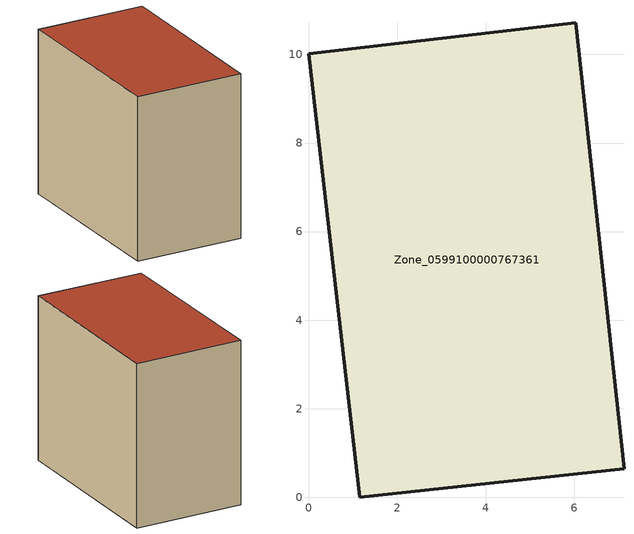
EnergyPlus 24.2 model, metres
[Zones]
Zone_0599100000767361
 floor ground (C_G): 7.12,0.64 1.16,0 0,10.02 6.04,10.72 z0
 wall outside (C_F): 1.16,0 7.12,0.64 6.04,10.72 0,10.02 1.16,0 z0:9.05
 roof outside (C_R): 6.04,10.72 0,10.02 1.16,0 7.12,0.64 z9.05
[BUILDING]
Pand.0599100000767361: North Axis=0; Terrain=City; Loads Convergence Tolerance Value=0.04; Temperature Convergence Tolerance Value=0.4; Solar Distribution=FullExterior; Maximum Number of Warmup Days=25; Minimum Number of Warmup Days=1
[Site:Location]
Rotterdam.The.Hague.AP_ZH_NLD Design_Conditions: Latitude=51.96; Longitude=4.45; Time Zone=1; Elevation=-4.5
[SITE:GROUNDTEMPERATURE:BUILDINGSURFACE]
18, 18, 18, 18, 18, 18, 18, 18, 18, 18, 18, 18
[MATERIAL] Thermal Absorptance=0.9; Solar Absorptance=0.7; Visible Absorptance=0.7
Name | Roughness | Thickness | Conductivity | Density | Specific Heat
G.TC.2006-2014 | MediumSmooth | 0.15 | 0.06 | 540 | 1210
F.TC.2006-2014 | Rough | 0.3 | 0.12 | 1920 | 840
R.TC.2006-2014 | MediumRough | 0.2 | 0.08 | 1500 | 1000
[CONSTRUCTION]
C_G: G.TC.2006-2014
C_F: F.TC.2006-2014
C_R: R.TC.2006-2014
[ZONE]
Zone_0599100000767361: Type=1; Multiplier=1; Ceiling Height=Autocalculate; Volume=Autocalculate; Floor Area=autocalculate; Part of Total Floor Area=Yes
[ZONEINFILTRATION:DESIGNFLOWRATE]
Infil_Zone_0599100000767361: Zone or ZoneList or Space or SpaceList=Zone_0599100000767361; Schedule=AlwaysOn; Design Flow Rate Calculation Method=Flow/Area; Flow Rate per Floor Area=0.0015; Constant Term Coefficient=1; Temperature Term Coefficient=0; Velocity Term Coefficient=0; Velocity Squared Term Coefficient=0
[HVACTEMPLATE:ZONE:IDEALLOADSAIRSYSTEM]
Zone_0599100000767361: Maximum Heating Supply Air Temperature=50; Minimum Cooling Supply Air Temperature=13; Maximum Heating Supply Air Humidity Ratio=0.0156; Minimum Cooling Supply Air Humidity Ratio=0.0077; Heating Limit=NoLimit; Cooling Limit=NoLimit; Dehumidification Control Type=ConstantSensibleHeatRatio; Cooling Sensible Heat Ratio=0.7; Dehumidification Setpoint=60; Humidification Control Type=None; Humidification Setpoint=30; Outdoor Air Method=None; Outdoor Air Flow Rate per Person=0.00944; Outdoor Air Flow Rate per Zone Floor Area=0; Outdoor Air Flow Rate per Zone=0; Demand Controlled Ventilation Type=None; Outdoor Air Economizer Type=NoEconomizer; Heat Recovery Type=None; Sensible Heat Recovery Effectiveness=0.7; Latent Heat Recovery Effectiveness=0.65
[ZONECONTROL:THERMOSTAT]
ThermostatControl_Zone_0599100000767361: Zone or ZoneList=Zone_0599100000767361; Control Type Schedule=DualSetpointControlType; Control 1=Thermostat_Zone_0599100000767361; Temperature Difference Between Cutout And Setpoint=0
[THERMOSTATSETPOINT:DUALSETPOINT]
Thermostat_Zone_0599100000767361: Heating Setpoint Temperature Schedule=HeatingSetpoint_Zone_0599100000767361; Cooling Setpoint Temperature Schedule=CoolingSetpoint_Zone_0599100000767361
[SCHEDULE:COMPACT]
HeatingSetpoint_Zone_0599100000767361: Through: 12/31, For: AllDays, Until: 24:00, 21
CoolingSetpoint_Zone_0599100000767361: Through: 12/31, For: AllDays, Until: 24:00, 24
DualSetpointControlType: Through: 12/31, For: AllDays, Until: 24:00, 4
AlwaysOn: Through: 12/31, For: AllDays, Until: 24:00, 1
